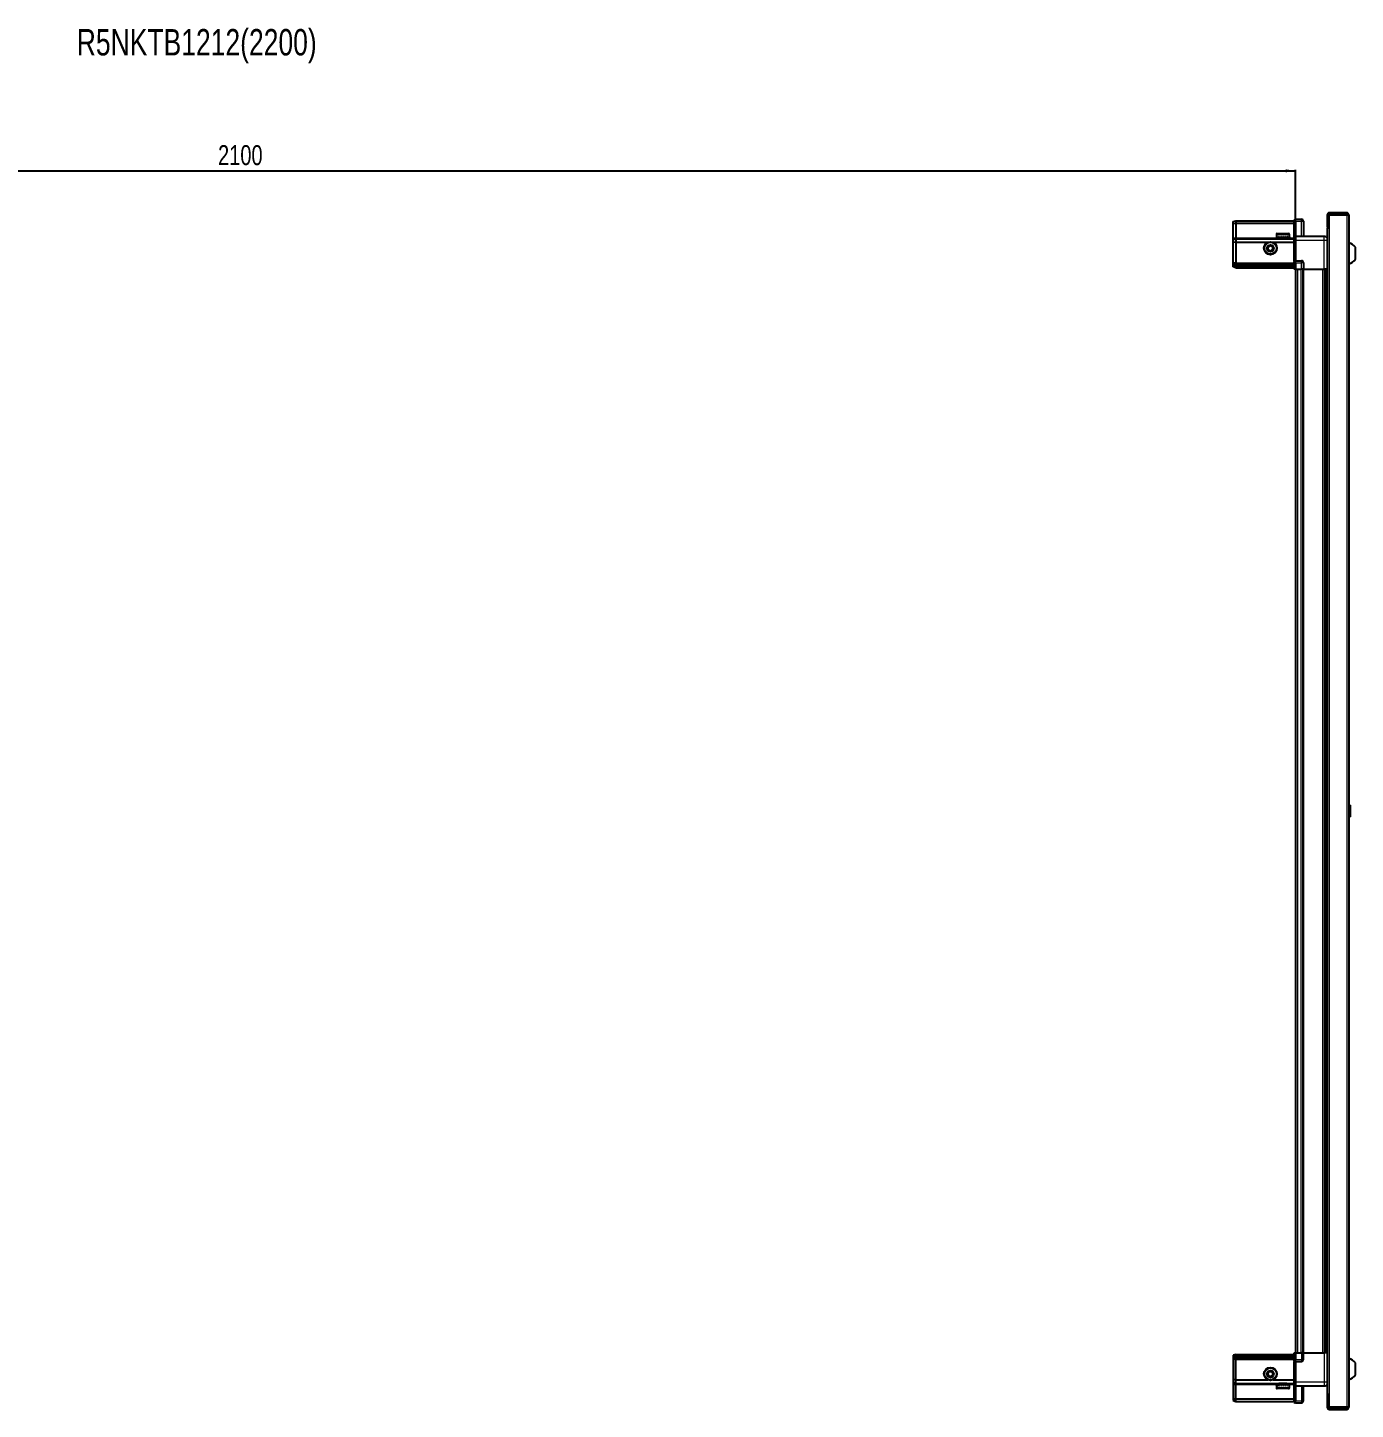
# Model space of a CAD drawing. Header units: millimetres. Extents: x 1315 to 6455, y -1845 to 1961.
# Drawn here: x 3727 to 5057, y 577 to 1961 of the extents above; entities that cross this region are included whole.
import ezdxf

# ---------------------------------------------------------------- set-up
doc = ezdxf.new("R2010")
doc.units = ezdxf.units.MM
doc.layers.add('FORMAT', color=7, linetype='Continuous')
doc.styles.add('SLDTEXTSTYLE0', font='TXT', dxfattribs={"width": 0.75})
doc.dimstyles.new('SLDDIMSTYLE0', dxfattribs={"dimtxt": 20, "dimasz": 10, "dimexe": 0, "dimexo": 0.0625, "dimgap": 5, "dimtad": 2, "dimdec": 1, "dimrnd": 1e-09, "dimzin": 12, "dimdsep": 46, "dimtxsty": 'SLDTEXTSTYLE0', "dimsah": 1, "dimcen": 0.09, "dimadec": 0, "dimazin": 3, "dimtfac": 1, "dimtofl": 0, "dimtmove": 0, "dimatfit": 3, "dimfxl": 0, "dimfrac": 2, "dimtolj": 1, "dimtzin": 12, "dimarcsym": 0})

# ---------------------------------------------------------------- blocks, each defined once
blk = doc.blocks.new('_D_6')
at = {"layer": 'FORMAT'}
for p, q in [((2897, 1719.3), (2897, 1818.8)), ((2897, 1817.8), (4997, 1817.8)), ((4997, 1719.3), (4997, 1818.8))]:
    blk.add_line(p, q, dxfattribs=at)
for points in [[(2897, 1817.8), (2907, 1816.3), (2907, 1819.4)], [(4997, 1817.8), (4987, 1819.4), (4987, 1816.3)]]:
    blk.add_solid(points, dxfattribs=at)
at = {"layer": 'FORMAT', "insert": (3917.4, 1843.6), "char_height": 20, "attachment_point": 1, "style": 'SLDTEXTSTYLE0'}
blk.add_mtext('2100', dxfattribs=at)

msp = doc.modelspace()

# ---------------------------------------------------------------- linework, layer by layer
at = {"color": 7, "linetype": 'Continuous', "lineweight": 25}
for p, q in [((5028.83, 1773.72), (5028.83, 1761.32)), ((5030.33, 1773.72), (5030.33, 1761.32)), ((5030.83, 1760.82), (5030.83, 1773.72)), ((5030.83, 1773.72), (5048.23, 1773.72)), ((5048.23, 1775.82), (5030.93, 1775.82)), ((5048.23, 1774.32), (5030.93, 1774.32)), ((5048.23, 1774.32), (5048.23, 1775.82)), ((5048.23, 1773.72), (5050.33, 1773.72)), ((5050.33, 1773.72), (5050.33, 578.92)), ((4934.33, 1767.02), (4937.33, 1767.82)), ((4934.33, 1765.17), (4934.33, 1767.02)), ((4934.33, 1765.17), (4937.33, 1765.32)), ((4934.33, 1750.82), (4934.33, 1765.17)), ((4937.33, 1767.82), (4937.33, 1765.32)), ((4937.33, 1767.82), (4995.63, 1767.82)), ((4937.33, 1765.32), (4937.33, 1750.82)), ((4937.33, 1765.32), (4995.63, 1765.32)), ((4996.49, 1769.32), (4995.63, 1768.82)), ((4996.49, 1769.32), (4995.63, 1768.82)), ((4995.63, 1768.82), (4995.63, 1767.32)), ((4995.63, 1752.52), (4995.63, 1767.32)), ((4996.83, 1769.32), (4996.49, 1769.32)), ((4996.83, 1769.32), (4996.49, 1769.32)), ((4996.83, 1769.32), (4996.83, 1769.32)), ((4996.83, 1767.32), (4996.83, 1769.32)), ((4996.83, 1769.32), (5002.83, 1769.32)), ((4996.83, 1767.32), (4996.83, 1752.52)), ((5004.83, 1767.32), (5004.83, 1752.32)), ((5028.73, 1760.82), (5028.73, 591.82)), ((5028.73, 1760.82), (5030.83, 1760.82)), ((5028.83, 1761.32), (5030.33, 1761.32)), ((4934.33, 1749.02), (4934.33, 1750.82)), ((4934.33, 1749.02), (4937.33, 1749.82)), ((4934.33, 1745.99), (4934.33, 1749.02)), ((4937.33, 1746.32), (4934.33, 1745.99)), ((4934.33, 1725.82), (4934.33, 1745.99)), ((4937.33, 1750.82), (4937.33, 1749.82)), ((4937.33, 1749.82), (4937.33, 1746.32)), ((4937.33, 1749.82), (4995.63, 1749.82)), ((4937.33, 1746.32), (4937.33, 1725.82)), ((4937.33, 1746.32), (4969.33, 1746.32)), ((4974.33, 1746.32), (4995.63, 1746.32)), ((4977.83, 1754.22), (4977.83, 1751.32)), ((4977.83, 1751.32), (4977.86, 1751.32)), ((4977.98, 1751.82), (4977.86, 1751.82)), ((4977.86, 1751.82), (4977.86, 1751.32)), ((4977.86, 1751.32), (4977.98, 1751.32)), ((4977.98, 1751.82), (4977.98, 1751.32)), ((4977.98, 1751.32), (4978.39, 1751.32)), ((4978.73, 1751.82), (4978.39, 1751.82)), ((4978.39, 1751.82), (4978.39, 1751.32)), ((4978.39, 1751.32), (4978.73, 1751.32)), ((4978.63, 1755.02), (4990.03, 1755.02)), ((4978.73, 1751.82), (4978.73, 1751.32)), ((4978.73, 1751.32), (4979.51, 1751.32)), ((4980.03, 1751.82), (4979.51, 1751.82)), ((4979.51, 1751.82), (4979.51, 1751.32)), ((4979.51, 1751.32), (4980.03, 1751.32)), ((4979.93, 1751.32), (4979.93, 1751.22)), ((4979.93, 1751.22), (4988.73, 1751.22)), ((4980.03, 1751.82), (4980.03, 1751.32)), ((4980.03, 1751.32), (4981.09, 1751.32)), ((4980.33, 1750.82), (4981.02, 1750.34)), ((4980.33, 1750.82), (4988.33, 1750.82)), ((4981.02, 1750.34), (4980.33, 1749.86)), ((4980.33, 1749.86), (4980.33, 1749.82)), ((4980.33, 1749.86), (4988.33, 1749.86)), ((4981.02, 1750.34), (4987.64, 1750.34)), ((4981.75, 1751.82), (4981.09, 1751.82)), ((4981.09, 1751.82), (4981.09, 1751.32)), ((4981.09, 1751.32), (4981.75, 1751.32)), ((4981.75, 1751.82), (4981.75, 1751.32)), ((4981.75, 1751.32), (4982.99, 1751.32)), ((4983.72, 1751.82), (4982.99, 1751.82)), ((4982.99, 1751.82), (4982.99, 1751.32)), ((4982.99, 1751.32), (4983.42, 1751.32)), ((4983.42, 1751.82), (4983.42, 1751.32)), ((4983.72, 1751.82), (4983.72, 1751.32)), ((4983.72, 1751.32), (4985.02, 1751.32)), ((4985.75, 1751.82), (4985.02, 1751.82)), ((4985.02, 1751.82), (4985.02, 1751.32)), ((4985.29, 1751.82), (4985.29, 1751.32)), ((4985.29, 1751.32), (4985.75, 1751.32)), ((4985.75, 1751.82), (4985.75, 1751.32)), ((4985.75, 1751.32), (4986.98, 1751.32)), ((4987.64, 1751.82), (4986.98, 1751.82)), ((4986.98, 1751.82), (4986.98, 1751.32)), ((4986.98, 1751.32), (4987.64, 1751.32)), ((4987.64, 1751.82), (4987.64, 1751.32)), ((4987.64, 1751.32), (4988.69, 1751.32)), ((4987.64, 1750.34), (4988.33, 1750.82)), ((4988.33, 1749.86), (4987.64, 1750.34)), ((4988.33, 1749.82), (4988.33, 1749.86)), ((4989.21, 1751.82), (4988.69, 1751.82)), ((4988.69, 1751.82), (4988.69, 1751.32)), ((4988.69, 1751.32), (4989.21, 1751.32)), ((4988.73, 1751.22), (4988.73, 1751.32)), ((4989.21, 1751.82), (4989.21, 1751.32)), ((4989.21, 1751.32), (4989.96, 1751.32)), ((4990.29, 1751.82), (4989.96, 1751.82)), ((4989.96, 1751.82), (4989.96, 1751.32)), ((4989.96, 1751.32), (4990.29, 1751.32)), ((4990.29, 1751.82), (4990.29, 1751.32)), ((4990.29, 1751.32), (4990.69, 1751.32)), ((4990.8, 1751.82), (4990.69, 1751.82)), ((4990.69, 1751.82), (4990.69, 1751.32)), ((4990.69, 1751.32), (4990.8, 1751.32)), ((4990.8, 1751.82), (4990.8, 1751.32)), ((4990.8, 1751.32), (4990.83, 1751.32)), ((4990.83, 1751.32), (4990.83, 1754.22)), ((4995.63, 1752.32), (4995.63, 1752.52)), ((4996.83, 1752.32), (4995.63, 1752.32)), ((4995.63, 1748.32), (4995.63, 1752.32)), ((4995.63, 1728.02), (4995.63, 1748.32)), ((4996.83, 1752.52), (4996.83, 1752.32)), ((4996.83, 1752.32), (4996.83, 1748.32)), ((4996.83, 1752.32), (5025.83, 1752.32)), ((4996.83, 1748.32), (4996.83, 1728.02)), ((5056.93, 1729.32), (5056.93, 1741.32)), ((4934.33, 1724.02), (4934.33, 1725.82)), ((4937.33, 1724.82), (4934.33, 1724.02)), ((4934.33, 1723.28), (4934.33, 1724.02)), ((4937.33, 1723.82), (4934.33, 1723.28)), ((4934.33, 1722.78), (4934.33, 1723.28)), ((4934.33, 1721.63), (4934.33, 1722.78)), ((4937.33, 1722.32), (4934.33, 1722.78)), ((4937.33, 1720.82), (4934.33, 1721.63)), ((4937.33, 1725.82), (4937.33, 1724.82)), ((4937.33, 1724.82), (4937.33, 1723.82)), ((4937.33, 1724.82), (4995.63, 1724.82)), ((4937.33, 1723.82), (4995.63, 1723.82)), ((4937.33, 1723.82), (4937.33, 1722.32)), ((4937.33, 1722.32), (4995.63, 1722.32)), ((4937.33, 1722.32), (4937.33, 1720.82)), ((4937.33, 1720.82), (4995.63, 1720.82)), ((4995.63, 1727.82), (4995.63, 1728.02)), ((4996.83, 1727.82), (4995.63, 1727.82)), ((4995.63, 1727.82), (4995.63, 1727.15)), ((4995.63, 1719.32), (4995.63, 1727.15)), ((4996.49, 1719.32), (4995.63, 1719.32)), ((4996.49, 1725.82), (4996.49, 1719.32)), ((4996.83, 1719.32), (4996.49, 1719.32)), ((4996.83, 1728.02), (4996.83, 1727.82)), ((4996.83, 1725.82), (4996.83, 1727.82)), ((4996.83, 1725.82), (4996.83, 1727.82)), ((4996.83, 1727.82), (5002.83, 1727.82)), ((4996.83, 1725.82), (4996.83, 1719.32)), ((4996.83, 1719.32), (5002.83, 1719.32)), ((4996.98, 1719.32), (4996.98, 633.32)), ((5004.83, 1719.32), (5002.83, 1719.32)), ((5004.18, 1719.32), (5004.18, 633.32)), ((5004.83, 1725.82), (5004.83, 1719.32)), ((5004.83, 1719.32), (5025.83, 1719.32)), ((5026.85, 633.32), (5026.85, 1719.32)), ((5026.88, 633.32), (5026.88, 1719.32)), ((5028.68, 1719.32), (5028.68, 633.32)), ((5051.31, 1182.11), (5050.33, 1181.12)), ((5051.83, 1182.11), (5051.31, 1182.11)), ((5051.31, 1182.11), (5051.31, 1170.54)), ((5051.83, 1182.11), (5051.83, 1170.54)), ((5050.33, 1171.52), (5051.31, 1170.54)), ((5051.31, 1170.54), (5051.83, 1170.54)), ((4937.33, 631.82), (4934.33, 631.02)), ((4934.33, 631.02), (4934.33, 629.87)), ((4937.33, 630.32), (4934.33, 629.87)), ((4934.33, 629.87), (4934.33, 629.37)), ((4937.33, 628.82), (4934.33, 629.37)), ((4934.33, 629.37), (4934.33, 628.63)), ((4937.33, 627.82), (4934.33, 628.63)), ((4934.33, 628.63), (4934.33, 626.82)), ((4934.33, 626.82), (4934.33, 606.66)), ((4937.33, 630.32), (4937.33, 631.82)), ((4937.33, 631.82), (4995.63, 631.82)), ((4937.33, 628.82), (4937.33, 630.32)), ((4937.33, 630.32), (4995.63, 630.32)), ((4937.33, 628.82), (4995.63, 628.82)), ((4937.33, 627.82), (4937.33, 628.82)), ((4937.33, 627.82), (4995.63, 627.82)), ((4937.33, 626.82), (4937.33, 627.82)), ((4937.33, 606.32), (4937.33, 626.82)), ((4995.63, 625.5), (4995.63, 633.32)), ((4995.63, 633.32), (4996.49, 633.32)), ((4995.63, 625.5), (4995.63, 624.82)), ((4996.83, 624.82), (4995.63, 624.82)), ((4995.63, 624.62), (4995.63, 624.82)), ((4995.63, 604.32), (4995.63, 624.62)), ((4996.49, 633.32), (4996.49, 633.32)), ((4996.49, 633.32), (4996.49, 626.82)), ((4996.83, 633.32), (4996.49, 633.32)), ((4996.83, 633.32), (4996.83, 626.82)), ((4996.83, 633.32), (4996.83, 633.32)), ((4996.83, 633.32), (4996.83, 626.82)), ((4996.83, 633.32), (5002.83, 633.32)), ((4996.83, 624.82), (4996.83, 626.82)), ((4996.83, 624.82), (4996.83, 624.62)), ((4996.83, 624.82), (5002.83, 624.82)), ((4996.83, 624.62), (4996.83, 604.32)), ((5004.83, 633.32), (5002.83, 633.32)), ((5004.83, 626.82), (5004.83, 633.32)), ((5004.83, 633.32), (5025.83, 633.32)), ((5056.93, 611.32), (5056.93, 623.32)), ((4937.33, 606.32), (4934.33, 606.66)), ((4934.33, 606.66), (4934.33, 603.63)), ((4934.33, 603.63), (4937.33, 602.82)), ((4934.33, 603.63), (4934.33, 601.82)), ((4934.33, 601.82), (4934.33, 587.48)), ((4937.33, 606.32), (4969.33, 606.32)), ((4937.33, 602.82), (4937.33, 606.32)), ((4937.33, 602.82), (4995.63, 602.82)), ((4937.33, 601.82), (4937.33, 602.82)), ((4937.33, 587.32), (4937.33, 601.82)), ((4974.33, 606.32), (4995.63, 606.32)), ((4977.83, 601.32), (4977.83, 598.42)), ((4977.85, 601.32), (4977.83, 601.32)), ((4977.85, 600.82), (4977.85, 601.32)), ((4977.94, 601.32), (4977.85, 601.32)), ((4977.85, 600.82), (4977.94, 600.82)), ((4977.94, 600.82), (4977.94, 601.32)), ((4978.32, 601.32), (4977.94, 601.32)), ((4978.32, 600.82), (4978.32, 601.32)), ((4978.63, 601.32), (4978.32, 601.32)), ((4978.32, 600.82), (4978.63, 600.82)), ((4978.63, 600.82), (4978.63, 601.32)), ((4979.37, 601.32), (4978.63, 601.32)), ((4990.03, 597.62), (4978.63, 597.62)), ((4979.37, 600.82), (4979.37, 601.32)), ((4979.88, 601.32), (4979.37, 601.32)), ((4979.37, 600.82), (4979.88, 600.82)), ((4979.88, 600.82), (4979.88, 601.32)), ((4980.92, 601.32), (4979.88, 601.32)), ((4979.93, 601.42), (4979.93, 601.32)), ((4988.73, 601.42), (4979.93, 601.42)), ((4980.33, 602.82), (4980.33, 602.79)), ((4980.33, 602.79), (4981.02, 602.31)), ((4988.33, 602.79), (4980.33, 602.79)), ((4981.02, 602.31), (4980.33, 601.82)), ((4988.33, 601.82), (4980.33, 601.82)), ((4980.92, 600.82), (4980.92, 601.32)), ((4981.57, 601.32), (4980.92, 601.32)), ((4980.92, 600.82), (4981.57, 600.82)), ((4987.64, 602.31), (4981.02, 602.31)), ((4981.57, 600.82), (4981.57, 601.32)), ((4982.79, 601.32), (4981.57, 601.32)), ((4982.79, 600.82), (4982.79, 601.32)), ((4983.29, 601.32), (4982.79, 601.32)), ((4982.79, 600.82), (4983.52, 600.82)), ((4983.29, 600.82), (4983.29, 601.32)), ((4983.52, 600.82), (4983.52, 601.32)), ((4984.82, 601.32), (4983.52, 601.32)), ((4984.82, 600.82), (4984.82, 601.32)), ((4984.82, 600.82), (4985.55, 600.82)), ((4985.16, 600.82), (4985.16, 601.32)), ((4985.55, 601.32), (4985.16, 601.32)), ((4985.55, 600.82), (4985.55, 601.32)), ((4986.8, 601.32), (4985.55, 601.32)), ((4986.8, 600.82), (4986.8, 601.32)), ((4987.46, 601.32), (4986.8, 601.32)), ((4986.8, 600.82), (4987.46, 600.82)), ((4987.46, 600.82), (4987.46, 601.32)), ((4988.54, 601.32), (4987.46, 601.32)), ((4987.64, 602.31), (4988.33, 602.79)), ((4988.33, 601.82), (4987.64, 602.31)), ((4988.33, 602.79), (4988.33, 602.82)), ((4988.54, 600.82), (4988.54, 601.32)), ((4989.07, 601.32), (4988.54, 601.32)), ((4988.54, 600.82), (4989.07, 600.82)), ((4988.73, 601.32), (4988.73, 601.42)), ((4989.07, 600.82), (4989.07, 601.32)), ((4989.86, 601.32), (4989.07, 601.32)), ((4989.86, 600.82), (4989.86, 601.32)), ((4990.21, 601.32), (4989.86, 601.32)), ((4989.86, 600.82), (4990.21, 600.82)), ((4990.21, 600.82), (4990.21, 601.32)), ((4990.64, 601.32), (4990.21, 601.32)), ((4990.64, 600.82), (4990.64, 601.32)), ((4990.78, 601.32), (4990.64, 601.32)), ((4990.64, 600.82), (4990.78, 600.82)), ((4990.78, 600.82), (4990.78, 601.32)), ((4990.83, 601.32), (4990.78, 601.32)), ((4990.83, 598.42), (4990.83, 601.32)), ((4995.63, 600.32), (4995.63, 604.32)), ((4996.83, 600.32), (4995.63, 600.32)), ((4995.63, 600.12), (4995.63, 600.32)), ((4995.63, 585.32), (4995.63, 600.12)), ((4996.83, 604.32), (4996.83, 600.32)), ((4996.83, 600.32), (4996.83, 600.12)), ((4996.83, 600.32), (5025.83, 600.32)), ((4996.83, 600.12), (4996.83, 585.32)), ((4996.83, 600.12), (4996.83, 585.32)), ((5004.83, 585.32), (5004.83, 600.32)), ((4934.33, 587.48), (4937.33, 587.32)), ((4934.33, 587.48), (4934.33, 585.63)), ((4934.33, 585.63), (4937.33, 584.82)), ((4937.33, 587.32), (4995.63, 587.32)), ((4937.33, 584.82), (4937.33, 587.32)), ((4937.33, 584.82), (4995.63, 584.82)), ((4995.63, 585.32), (4995.63, 583.82)), ((4995.63, 583.82), (4996.49, 583.32)), ((4996.83, 583.32), (4996.49, 583.32)), ((4996.83, 583.32), (4996.83, 585.32)), ((4996.83, 583.32), (5002.83, 583.32)), ((5030.83, 591.82), (5028.73, 591.82)), ((5028.83, 591.32), (5030.33, 591.32)), ((5028.83, 591.32), (5028.83, 578.92)), ((5030.33, 591.32), (5030.33, 578.92)), ((5030.83, 578.92), (5030.83, 591.82)), ((5048.23, 578.92), (5030.83, 578.92)), ((5030.93, 578.32), (5048.23, 578.32)), ((5030.93, 576.82), (5048.23, 576.82)), ((5050.33, 578.92), (5048.23, 578.92)), ((5048.23, 578.32), (5048.23, 576.82))]:
    msp.add_line(p, q, dxfattribs=at)
at = {"color": 8, "linetype": 'Continuous', "lineweight": 18}
for p, q in [((5030.33, 1773.72), (5028.83, 1773.72)), ((5030.93, 1774.32), (5030.93, 1775.82)), ((5048.23, 1773.72), (5048.23, 578.92)), ((4996.83, 1767.32), (4995.63, 1767.32)), ((4996.83, 1767.32), (5002.83, 1767.32)), ((5002.83, 1767.32), (5002.83, 1769.32)), ((5002.83, 1767.32), (5004.83, 1767.32)), ((5002.83, 1752.32), (5002.83, 1767.32)), ((5030.83, 1760.82), (5030.83, 591.82)), ((4934.33, 1750.82), (4937.33, 1750.82)), ((4937.33, 1750.82), (4980.33, 1750.82)), ((4977.83, 1754.22), (4990.83, 1754.22)), ((4988.33, 1750.82), (4995.63, 1750.82)), ((4995.63, 1752.52), (4996.83, 1752.52)), ((4996.83, 1748.32), (4995.63, 1748.32)), ((4996.83, 1748.32), (5025.83, 1748.32)), ((5025.83, 1719.32), (5025.83, 1748.32)), ((4937.33, 1725.82), (4934.33, 1725.82)), ((4937.33, 1725.82), (4995.63, 1725.82)), ((4995.63, 1728.02), (4996.83, 1728.02)), ((4996.83, 1725.82), (4996.49, 1725.82)), ((4996.83, 1725.82), (5002.83, 1725.82)), ((4998.98, 1719.32), (4998.98, 633.32)), ((5002.18, 1719.32), (5002.18, 633.32)), ((5002.83, 1725.82), (5002.83, 1727.82)), ((5004.83, 1725.82), (5002.83, 1725.82)), ((5002.83, 1719.32), (5002.83, 1725.82)), ((5004.83, 1719.32), (5004.83, 633.32)), ((5024.23, 633.32), (5024.23, 1719.32)), ((5025.64, 1719.32), (5025.64, 633.32)), ((5028.09, 633.32), (5028.09, 1719.32)), ((4937.33, 626.82), (4934.33, 626.82)), ((4937.33, 626.82), (4995.63, 626.82)), ((4996.83, 624.62), (4995.63, 624.62)), ((4996.83, 633.32), (4996.49, 633.32)), ((4996.83, 626.82), (4996.49, 626.82)), ((4996.83, 626.82), (5002.83, 626.82)), ((5002.83, 633.32), (5002.83, 626.82)), ((5002.83, 626.82), (5002.83, 624.82)), ((5004.83, 626.82), (5002.83, 626.82)), ((5025.83, 633.32), (5025.83, 604.32)), ((4934.33, 601.82), (4937.33, 601.82)), ((4937.33, 601.82), (4980.33, 601.82)), ((4990.83, 598.42), (4977.83, 598.42)), ((4988.33, 601.82), (4995.63, 601.82)), ((4996.83, 604.32), (4995.63, 604.32)), ((4996.83, 600.12), (4995.63, 600.12)), ((4996.83, 604.32), (5025.83, 604.32)), ((5002.83, 600.32), (5002.83, 585.32)), ((4996.83, 585.32), (4995.63, 585.32)), ((4996.83, 585.32), (5002.83, 585.32)), ((5002.83, 585.32), (5004.83, 585.32)), ((5002.83, 585.32), (5002.83, 583.32)), ((5030.33, 578.92), (5028.83, 578.92)), ((5030.93, 578.32), (5030.93, 576.82))]:
    msp.add_line(p, q, dxfattribs=at)
at = {"color": 7, "linetype": 'Continuous', "lineweight": 25}
for centre, radius in [((4971.83, 1740.32), 6.5), ((4971.83, 1740.32), 3.46), ((4971.83, 612.32), 6.5), ((4971.83, 612.32), 3.46)]:
    msp.add_circle(centre, radius, dxfattribs=at)
at = {"color": 8, "linetype": 'Continuous', "lineweight": 18}
for centre in [(4971.83, 1740.32), (4971.83, 612.32)]:
    msp.add_circle(centre, 5.7, dxfattribs=at)
at = {"color": 7, "linetype": 'Continuous', "lineweight": 25}
for centre, radius, start, end in [((5030.93, 1773.72), 2.1, 90, 180), ((5030.93, 1773.72), 0.6, 90, 180), ((5048.23, 1773.72), 2.1, 0, 90), ((5048.23, 1773.72), 0.6, 0, 90), ((5002.83, 1767.32), 2, 0, 90), ((4978.63, 1754.22), 0.8, 90, 180), ((4979.93, 1750.82), 0.4, 0, 90), ((4988.73, 1750.82), 0.4, 90, 180), ((4990.03, 1754.22), 0.8, 0, 90), ((5047.3, 1734.3), 11.91, 36.1266, 75.29965), ((4971.83, 1740.32), 2.5, 120.74103, 180.74103), ((4971.83, 1740.32), 2.5, 180.74103, 240.74103), ((4971.83, 1740.32), 2.5, 60.74103, 120.74103), ((4971.83, 1740.32), 2.5, 240.74103, 300.74103), ((4971.83, 1740.32), 2.5, 0.74103, 60.74103), ((4971.83, 1740.32), 2.5, 300.74103, 0.74103), ((5002.83, 1725.82), 2, 0, 90), ((5047.3, 1736.35), 11.91, 284.70035, 323.8734), ((5002.83, 626.82), 2, 270, 0), ((5047.3, 616.3), 11.91, 36.1266, 75.29965), ((4971.83, 612.32), 2.5, 155.91157, 215.91157), ((4971.83, 612.32), 2.5, 95.91157, 155.91157), ((4971.83, 612.32), 2.5, 215.91157, 275.91157), ((4971.83, 612.32), 2.5, 35.91157, 95.91157), ((4971.83, 612.32), 2.5, 275.91157, 335.91157), ((4971.83, 612.32), 2.5, 335.91157, 35.91157), ((5047.3, 618.35), 11.91, 284.70035, 323.8734), ((4978.63, 598.42), 0.8, 180, 270), ((4979.93, 601.82), 0.4, 270, 0), ((4988.73, 601.82), 0.4, 180, 270), ((4990.03, 598.42), 0.8, 270, 0), ((5002.83, 585.32), 2, 270, 0), ((5030.93, 578.92), 2.1, 180, 270), ((5030.93, 578.92), 0.6, 180, 270), ((5048.23, 578.92), 0.6, 270, 0), ((5048.23, 578.92), 2.1, 270, 0)]:
    msp.add_arc(centre, radius, start, end, dxfattribs=at)
for centre, start_param, end_param in [((4993.03, 1725.82), 0, 0.7227342), ((4993.03, 626.82), 5.5604511, 6.2831853)]:
    msp.add_ellipse(centre, major_axis=(3.46, 0), ratio=0.5773503, start_param=start_param, end_param=end_param, dxfattribs=at)
for points, knots in [([(5025.83, 1752.32), (5026.27, 1752.28), (5026.95, 1752.21), (5027.76, 1751.77), (5028.31, 1751.33), (5028.59, 1750.96), (5028.73, 1750.77)], [0, 0, 0, 0, 0.3842982, 0.5911726, 0.8024372, 1, 1, 1, 1]), ([(4969.31, 1741.73), (4969.75, 1742), (4970.58, 1742.49), (4971.41, 1742.98), (4971.79, 1743.21)], [0, 0, 0, 0, 0.53468586, 1, 1, 1, 1]), ([(4969.35, 1738.85), (4969.34, 1738.97), (4969.34, 1739.57), (4969.32, 1740.57), (4969.31, 1741.39), (4969.31, 1741.73)], [0, 0, 0, 0, 0.13312467, 0.63709944, 1, 1, 1, 1]), ([(4971.86, 1737.44), (4971.41, 1737.69), (4970.57, 1738.16), (4969.74, 1738.63), (4969.35, 1738.85)], [0, 0, 0, 0, 0.5346859, 1, 1, 1, 1]), ([(4971.79, 1743.21), (4972.24, 1742.96), (4973.08, 1742.49), (4973.92, 1742.02), (4974.31, 1741.8)], [0, 0, 0, 0, 0.5346859, 1, 1, 1, 1]), ([(4974.35, 1738.91), (4973.9, 1738.65), (4973.07, 1738.16), (4972.25, 1737.67), (4971.86, 1737.44)], [0, 0, 0, 0, 0.5346859, 1, 1, 1, 1]), ([(4974.31, 1741.8), (4974.31, 1741.45), (4974.32, 1740.63), (4974.34, 1739.64), (4974.34, 1739.04), (4974.35, 1738.91)], [0, 0, 0, 0, 0.3629006, 0.8668753, 1, 1, 1, 1]), ([(5028.68, 1719.32), (5028.64, 1719.32), (5028.42, 1719.32), (5027.7, 1719.32), (5026.74, 1719.32), (5026.09, 1719.32), (5025.83, 1719.32)], [0, 0, 0, 0, 0.07170733, 0.42097906, 0.77025079, 1, 1, 1, 1]), ([(5028.68, 633.32), (5028.64, 633.32), (5028.42, 633.32), (5027.7, 633.32), (5026.74, 633.32), (5026.09, 633.32), (5025.83, 633.32)], [0, 0, 0, 0, 0.0717073, 0.4209791, 0.7702508, 1, 1, 1, 1]), ([(4968.96, 612.03), (4969.17, 612.5), (4969.56, 613.38), (4969.95, 614.25), (4970.13, 614.66)], [0, 0, 0, 0, 0.53468586, 1, 1, 1, 1]), ([(4970.65, 609.69), (4970.35, 610.11), (4969.78, 610.89), (4969.22, 611.66), (4968.96, 612.03)], [0, 0, 0, 0, 0.5346859, 1, 1, 1, 1]), ([(4970.13, 614.66), (4970.48, 614.7), (4971.3, 614.78), (4972.29, 614.88), (4972.88, 614.95), (4973.01, 614.96)], [0, 0, 0, 0, 0.3629006, 0.8668753, 1, 1, 1, 1]), ([(4973.52, 609.99), (4973.4, 609.97), (4972.8, 609.91), (4971.81, 609.81), (4970.99, 609.72), (4970.65, 609.69)], [0, 0, 0, 0, 0.1331247, 0.6370994, 1, 1, 1, 1]), ([(4973.01, 614.96), (4973.31, 614.54), (4973.87, 613.76), (4974.44, 612.98), (4974.7, 612.62)], [0, 0, 0, 0, 0.5346859, 1, 1, 1, 1]), ([(4974.7, 612.62), (4974.49, 612.15), (4974.09, 611.27), (4973.7, 610.39), (4973.52, 609.99)], [0, 0, 0, 0, 0.5346859, 1, 1, 1, 1]), ([(5025.83, 600.32), (5026.27, 600.37), (5026.95, 600.44), (5027.76, 600.88), (5028.31, 601.32), (5028.59, 601.69), (5028.73, 601.87)], [0, 0, 0, 0, 0.3842982, 0.5911726, 0.8024372, 1, 1, 1, 1])]:
    msp.add_open_spline(points, degree=3, knots=knots, dxfattribs=at)
at = {"color": 8, "linetype": 'Continuous', "lineweight": 18}
for points in [[(5025.83, 1748.32), (5025.83, 1748.85), (5025.83, 1749.9), (5025.83, 1751.22), (5025.83, 1752.14), (5025.83, 1752.26), (5025.83, 1752.32)], [(5025.83, 604.32), (5025.83, 603.8), (5025.83, 602.75), (5025.83, 601.43), (5025.83, 600.5), (5025.83, 600.38), (5025.83, 600.32)]]:
    msp.add_open_spline(points, degree=3, dxfattribs=at)
for points in [[(5025.83, 1748.32), (5026.27, 1748.32), (5026.95, 1748.32), (5027.76, 1748.32), (5028.31, 1748.32), (5028.59, 1748.32), (5028.73, 1748.32)], [(5025.83, 604.32), (5026.27, 604.32), (5026.95, 604.32), (5027.76, 604.32), (5028.31, 604.32), (5028.59, 604.32), (5028.73, 604.32)]]:
    msp.add_open_spline(points, degree=3, knots=[0, 0, 0, 0, 0.3842982, 0.5911726, 0.8024372, 1, 1, 1, 1], dxfattribs=at)

# ---------------------------------------------------------------- texts
at = {"layer": 'FORMAT', "insert": (3775.83, 1959.96), "char_height": 26.4583, "attachment_point": 1, "style": 'SLDTEXTSTYLE0'}
msp.add_mtext('R5NKTB1212(2200)', dxfattribs=at)

# ---------------------------------------------------------------- dimensions: what is measured, and where the dimension line sits
at = {"layer": 'FORMAT'}
dim = msp.add_linear_dim(base=(4996.98, 1817.82), p1=(2896.98, 1719.32), p2=(4996.98, 1719.32), angle=0, dimstyle='SLDDIMSTYLE0', dxfattribs=at)
dim.commit()
dim.dimension.update_dxf_attribs({"geometry": '_D_6', "text_midpoint": (3946.98, 1817.82), "dimtype": 160})

doc.saveas('drawing.dxf')
